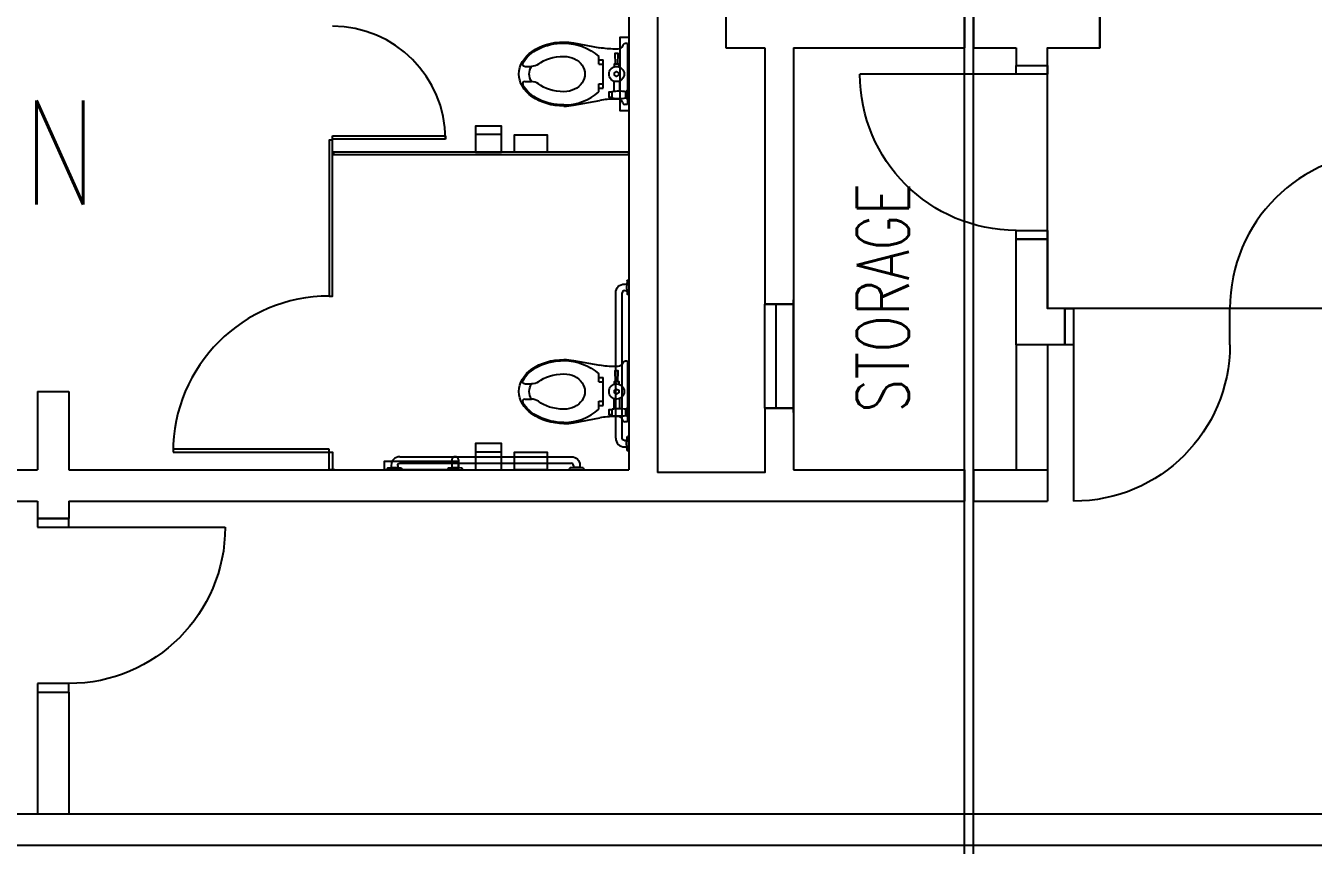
# Model space of a CAD drawing. Extents: x -13345 to 10098, y -1643 to 9113.
# Drawn here: x -9559.8 to -9263.1, y 3137.7 to 3326.4 of the extents above; entities that cross this region are included whole.
import ezdxf
from ezdxf.enums import TextEntityAlignment as Align

# ---------------------------------------------------------------- set-up
doc = ezdxf.new("R2010")
doc.units = 0
doc.header["$LTSCALE"] = 192
doc.header["$MEASUREMENT"] = 0
doc.layers.get('0').update_dxf_attribs({"linetype": 'CONTINUOUS'})
doc.layers.get('DEFPOINTS').update_dxf_attribs({"linetype": 'CONTINUOUS'})
for name, color, linetype in [('ARCH-DOORS-EXTERIOR', 7, 'CONTINUOUS'), ('ARCH-DOORS-INTERIOR', 7, 'CONTINUOUS'), ('ARCH-FEATURES', 2, 'CONTINUOUS'), ('ARCH-WALLS-EXTERIOR', 5, 'CONTINUOUS'), ('ARCH-WALLS-INTERIOR', 1, 'CONTINUOUS'), ('DIMENSIONS-TENANT', 7, 'CONTINUOUS'), ('EXPANSION-JOINT', 1, 'CONTINUOUS'), ('TEXT-GENERAL', 2, 'CONTINUOUS'), ('UTILITIES-PLUMB', 2, 'CONTINUOUS')]:
    doc.layers.add(name, color=color, linetype=linetype)
doc.layers.add('COMMON AREA FILL', color=7, linetype='CONTINUOUS', true_color=0xdedede)
doc.styles.add('SIMPLEX', font='SIMPLEX.shx', dxfattribs={"width": 0.75})
doc.styles.get("Standard").update_dxf_attribs({"font": 'txt.shx', "width": 0.75})
doc.dimstyles.new('LP-SP-MP (without ticks)', dxfattribs={"dimscale": 0, "dimtxt": 36, "dimasz": 12, "dimexe": 8, "dimexo": 8, "dimgap": 8, "dimtad": 1, "dimdec": 0, "dimrnd": 0.0625, "dimzin": 3, "dimdsep": 46, "dimlunit": 4, "dimtxsty": 'Standard', "dimblk1": 'OBLIQUE', "dimblk2": 'OBLIQUE', "dimsah": 1, "dimcen": 0.5, "dimse1": 1, "dimse2": 1, "dimsd1": 1, "dimsd2": 1, "dimclrt": 256, "dimadec": 0, "dimazin": 0, "dimtfac": 6, "dimtdec": 0, "dimtofl": 0, "dimtmove": 0, "dimatfit": 3, "dimldrblk": 'OBLIQUE', "dimfxl": 1, "dimfrac": 2, "dimtolj": 1, "dimtzin": 3, "dimarcsym": 0})

# ---------------------------------------------------------------- blocks, each defined once
blk = doc.blocks.new('*D460')
at = {"layer": 'DEFPOINTS', "color": 0, "transparency": 16777216}
for p in [(-9701.94, 3144.9), (-8981.94, 3144.9), (-8981.94, 3065.17)]:
    blk.add_point(p, dxfattribs=at)
at = {"layer": 'DIMENSIONS-TENANT', "transparency": 16777216, "insert": (-9225.89, 3079.35), "char_height": 36, "attachment_point": 5}
blk.add_mtext('\\A1;60\'-0"', dxfattribs=at)
blk = doc.blocks.new('_OBLIQUE')
at = {"color": 0, "linetype": 'ByBlock'}
blk.add_line((-0.5, -0.5), (0.5, 0.5), dxfattribs=at)
blk = doc.blocks.new('102813_42')
for p, q in [((2.74, 3), (42.24, 3)), ((-0.14, 0), (-0.14, 0.27)), ((-0.14, 0), (3.11, 0)), ((0.74, 1), (0.74, 0.47)), ((2.24, 1), (2.24, 0.47)), ((2.74, 1.5), (42.24, 1.5)), ((3.11, 0), (3.11, 0.27)), ((41.86, 0), (41.86, 0.27)), ((45.11, 0), (41.86, 0)), ((42.74, 1), (42.74, 0.47)), ((44.24, 1), (44.24, 0.47)), ((45.11, 0), (45.11, 0.27))]:
    blk.add_line(p, q)
for centre, radius, start, end in [((2.74, 1), 2, 90, 180), ((-0.01, 0.27), 0.125, 98.2132, 180), ((41.99, 0.27), 0.125, 98.2132, 180), ((43.49, -10.12), 10.63, 81.7868, 98.2132), ((42.24, 1), 0.5, 0, 90)]:
    blk.add_arc(centre, radius, start, end)
at = {"extrusion": (0, 0, -1)}
for centre, radius, start, end in [((-42.24, 1), 2, 90, 180), ((-1.49, -10.12), 10.63, 81.7868, 98.2132), ((-2.74, 1), 0.5, 0, 90), ((-2.99, 0.27), 0.125, 98.2132, 180), ((-44.99, 0.27), 0.125, 98.2132, 180)]:
    blk.add_arc(centre, radius, start, end, dxfattribs=at)
blk = doc.blocks.new('102813_40')
for p, q in [((2.74, 3), (36.24, 3)), ((-0.14, 0), (-0.14, 0.27)), ((-0.14, 0), (3.11, 0)), ((0.74, 1), (0.74, 0.47)), ((2.24, 1), (2.24, 0.47)), ((2.74, 1.5), (36.24, 1.5)), ((3.11, 0), (3.11, 0.27)), ((35.86, 0), (35.86, 0.27)), ((39.11, 0), (35.86, 0)), ((36.74, 1), (36.74, 0.47)), ((38.24, 1), (38.24, 0.47)), ((39.11, 0), (39.11, 0.27))]:
    blk.add_line(p, q)
for centre, radius, start, end in [((2.74, 1), 2, 90, 180), ((-0.01, 0.27), 0.125, 98.2132, 180), ((35.99, 0.27), 0.125, 98.2132, 180), ((37.49, -10.12), 10.63, 81.7868, 98.2132), ((36.24, 1), 0.5, 0, 90)]:
    blk.add_arc(centre, radius, start, end)
at = {"extrusion": (0, 0, -1)}
for centre, radius, start, end in [((-36.24, 1), 2, 90, 180), ((-1.49, -10.12), 10.63, 81.7868, 98.2132), ((-2.74, 1), 0.5, 0, 90), ((-2.99, 0.27), 0.125, 98.2132, 180), ((-38.99, 0.27), 0.125, 98.2132, 180)]:
    blk.add_arc(centre, radius, start, end, dxfattribs=at)
blk = doc.blocks.new('102813_29')
at = {"flags": 128}
blk.add_lwpolyline([(-1.625, 0), (15.375, 0), (15.375, -2), (-1.625, -2), (-1.625, 0)], dxfattribs=at)
blk = doc.blocks.new('224000_29')
for p, q in [((-10.56, 0.29), (3.69, 0.29)), ((-10.44, -0.03), (-10.44, -0.6)), ((-10.44, -0.03), (0.31, -0.03)), ((-9.19, -2.28), (-9.19, -2.98)), ((-1.8, -1.9), (0.44, -1.9)), ((2.06, -0.4), (0.56, -0.4)), ((2.31, -0.03), (3.56, -0.03)), ((2.31, -2.28), (2.31, -2.98)), ((3.56, -0.03), (3.56, -0.6)), ((-6.69, -6.65), (-6.69, -5.65)), ((-0.19, -5.65), (-6.69, -5.65)), ((-5.69, -6.65), (-5.69, -5.65)), ((-1.8, -3.15), (0.51, -3.15)), ((-1.19, -6.65), (-1.19, -5.65)), ((-0.19, -6.65), (-0.19, -5.65)), ((2.06, -3.53), (0.56, -3.53)), ((-10.61, -12.44), (-9.5, -6.42)), ((-5.69, -6.65), (-7.5, -6.65)), ((0.63, -6.65), (-1.19, -6.65)), ((3.74, -12.44), (2.63, -6.42)), ((-5.19, -23.7), (-5.19, -22.15)), ((-1.69, -23.7), (-1.69, -22.15))]:
    blk.add_line(p, q)
at = {"flags": 128}
for points in [[(2.31, 0.29), (2.31, -0.09), (0.31, -0.09), (0.31, 0.29)], [(-5.69, -2.21), (-8.19, -2.15), (-8.19, -2.9), (-5.69, -2.84)], [(-5.09, -1.96), (-5.69, -1.96), (-5.69, -3.09), (-5.09, -3.09)], [(-3.15, -2.03), (-2.86, -2.53), (-3.15, -3.03), (-3.73, -3.03), (-4.01, -2.53), (-3.73, -2.03), (-3.15, -2.03)], [(0.69, -0.4), (0.69, -0.09)], [(1.94, -0.09), (1.94, -0.4)], [(1.94, -3.53), (1.94, -4.28), (0.69, -4.28), (0.69, -3.53)]]:
    blk.add_lwpolyline(points, dxfattribs=at)
blk.add_circle((-3.44, -2.53), 1.75)
at = {"extrusion": (0, 0, -1)}
for centre, radius, start, end in [((9.94, -0.6), 0.5, 286.6015, 0), ((10.44, -2.28), 1.25, 106.6015, 180), ((-10.27, -1.96), 9.83, 350.8522, 9.1478), ((28.19, -2.98), 19, 180, 190.4397), ((-1.42, -14.65), 11.98, 0, 41.8949), ((-1.42, -14.65), 12.23, 0, 10.4367), ((8.24, -22.21), 3.06, 146.749, 178.8187), ((5.69, -23.7), 0.5, 180, 302.212)]:
    blk.add_arc(centre, radius, start, end, dxfattribs=at)
for centre, radius, start, end in [((-7.64, -1.96), 9.83, 350.8522, 9.1478), ((3.56, -2.28), 1.25, 106.6016, 180), ((3.06, -0.6), 0.5, 286.6015, 0), ((21.31, -2.98), 19, 180, 190.435), ((-8.29, -14.65), 11.98, 0, 41.8949), ((-8.29, -14.65), 12.23, 0, 10.4367), ((1.37, -22.21), 3.06, 146.749, 178.8187), ((-1.19, -23.7), 0.5, 180, 302.212)]:
    blk.add_arc(centre, radius, start, end)
for major_axis, ratio, start_param, end_param in [((0, -4.81), 0.844156, 1.570796, 4.712389), ((0, 10.38), 0.710843, 3.141593, 4.712389), ((0, 10.12), 0.703704, 3.492398, 4.712389), ((0, 7.06), 0.575221, 3.728571, 4.712389), ((0, 10.38), 0.710843, 1.570796, 3.141593), ((0, 7.06), 0.575221, 1.570796, 2.554616), ((0, 10.12), 0.703704, 1.570796, 2.780611), ((0, 8), 0.625, 2.784022, 3.499164)]:
    blk.add_ellipse((-3.44, -14.65), major_axis=major_axis, ratio=ratio, start_param=start_param, end_param=end_param, dxfattribs=at)
blk = doc.blocks.new('102813_25')
at = {"flags": 128}
blk.add_lwpolyline([(-0.3125, 0), (7.1875, 0), (7.1875, -4), (-0.3125, -4)], close=True, dxfattribs=at)
blk = doc.blocks.new('BOBRICK B-4288')
at = {"layer": 'ARCH-FEATURES'}
blk.add_line((-3, 4.125), (3, 4.125), dxfattribs=at)
blk.add_lwpolyline([(-3, 0), (3, 0), (3, 6), (-3, 6)], close=True, dxfattribs=at)
blk = doc.blocks.new('Access Panel')
at = {"layer": 'ARCH-WALLS-INTERIOR'}
for p, q in [((-0.56, -1), (-0.56, 25)), ((3.44, 24), (-0.56, 24)), ((3.44, 0), (3.44, 24)), ((-0.56, 0), (3.44, 0))]:
    blk.add_line(p, q, dxfattribs=at)

msp = doc.modelspace()

# ---------------------------------------------------------------- linework, layer by layer
at = {"layer": 'ARCH-DOORS-EXTERIOR'}
for p, q in [((-9320.33, 3261.28), (-9318.33, 3261.28)), ((-9320.33, 3252.9), (-9320.33, 3261.28)), ((-9318.33, 3261.28), (-9318.33, 3252.9)), ((-9282.33, 3252.9), (-9282.33, 3261.28)), ((-9318.33, 3255.4), (-9318.33, 3216.9)), ((-9318.33, 3252.9), (-9320.33, 3252.9))]:
    msp.add_line(p, q, dxfattribs=at)
msp.add_arc((-9246.33, 3261.28), 36, 90, 180, dxfattribs=at)
at = {"layer": 'ARCH-DOORS-EXTERIOR', "extrusion": (0, 0, -1)}
msp.add_arc((9318.33, 3252.9), 36, 180, 270, dxfattribs=at)
at = {"layer": 'ARCH-DOORS-INTERIOR'}
for p, q in [((-9331.58, 3315.28), (-9331.58, 3317.28)), ((-9331.58, 3317.28), (-9324.33, 3317.28)), ((-9324.33, 3317.28), (-9324.33, 3315.28)), ((-9331.58, 3315.28), (-9367.58, 3315.28)), ((-9324.33, 3315.28), (-9331.58, 3315.28)), ((-9489.07, 3301.03), (-9463.07, 3301.03)), ((-9489.07, 3300.28), (-9489.07, 3301.03)), ((-9463.07, 3300.28), (-9489.07, 3300.28)), ((-9463.07, 3301.03), (-9463.07, 3300.28)), ((-9331.58, 3277.28), (-9331.58, 3279.28)), ((-9331.58, 3279.28), (-9324.33, 3279.28)), ((-9324.33, 3279.28), (-9324.33, 3277.28)), ((-9324.33, 3277.28), (-9331.58, 3277.28)), ((-9489.82, 3228.9), (-9525.82, 3228.9)), ((-9525.82, 3228.9), (-9525.82, 3228.15)), ((-9525.82, 3228.15), (-9489.82, 3228.15)), ((-9489.82, 3228.15), (-9489.82, 3228.9)), ((-9557.07, 3212.9), (-9557.07, 3210.9)), ((-9549.82, 3212.9), (-9557.07, 3212.9)), ((-9549.82, 3210.9), (-9549.82, 3212.9)), ((-9557.07, 3210.9), (-9549.82, 3210.9)), ((-9549.82, 3210.9), (-9513.82, 3210.9)), ((-9557.07, 3174.9), (-9557.07, 3172.9)), ((-9549.82, 3174.9), (-9557.07, 3174.9)), ((-9549.82, 3172.9), (-9549.82, 3174.9)), ((-9557.07, 3172.9), (-9549.82, 3172.9))]:
    msp.add_line(p, q, dxfattribs=at)
for centre, radius, start, end in [((-9489.07, 3300.28), 26, 0, 90), ((-9489.82, 3228.15), 36, 90, 180)]:
    msp.add_arc(centre, radius, start, end, dxfattribs=at)
at = {"layer": 'ARCH-DOORS-INTERIOR', "extrusion": (0, 0, -1)}
for centre, start, end in [((9331.58, 3315.28), 270, 0), ((9549.82, 3210.9), 180, 270)]:
    msp.add_arc(centre, 36, start, end, dxfattribs=at)
at = {"layer": 'ARCH-FEATURES'}
for p, q in [((-9462.44, 3224.15), (-9462.44, 3224.42)), ((-9461.57, 3226.4), (-9461.57, 3224.62)), ((-9460.07, 3226.4), (-9460.07, 3224.62)), ((-9459.19, 3224.15), (-9459.19, 3224.42)), ((-9462.44, 3224.15), (-9459.19, 3224.15))]:
    msp.add_line(p, q, dxfattribs=at)
for centre, radius, start in [((-9462.32, 3224.42), 0.125, 98.2132), ((-9460.82, 3226.4), 0.75, 0)]:
    msp.add_arc(centre, radius, start, 180, dxfattribs=at)
at = {"layer": 'ARCH-FEATURES', "extrusion": (0, 0, -1)}
for centre, radius, start, end in [((9460.82, 3214.03), 10.63, 81.7868, 98.2132), ((9459.32, 3224.42), 0.125, 98.2132, 180)]:
    msp.add_arc(centre, radius, start, end, dxfattribs=at)
at = {"layer": 'ARCH-WALLS-EXTERIOR'}
for p, q in [((-9312.33, 3383.09), (-9312.33, 3321.28)), ((-9312.33, 3321.28), (-9312.33, 3328.53)), ((-9341.44, 3321.28), (-9331.58, 3321.28)), ((-9331.58, 3321.28), (-9331.58, 3317.28)), ((-9324.33, 3321.28), (-9312.33, 3321.28)), ((-9331.58, 3317.28), (-9324.33, 3317.28)), ((-9331.58, 3277.28), (-9324.33, 3277.28)), ((-9331.58, 3252.9), (-9331.58, 3277.28)), ((-9324.33, 3277.28), (-9324.33, 3261.28)), ((-9320.33, 3261.28), (-9320.33, 3252.9)), ((-9320.33, 3252.9), (-9331.58, 3252.9))]:
    msp.add_line(p, q, dxfattribs=at)
for points in [[(-9324.33, 3317.28), (-9324.33, 3321.28)], [(-9320.33, 3261.28), (-9324.33, 3261.28)]]:
    msp.add_lwpolyline(points, dxfattribs=at)
at = {"layer": 'ARCH-WALLS-INTERIOR'}
for p, q in [((-9414.19, 3479.9), (-9414.19, 3223.53)), ((-9420.82, 3479.28), (-9420.82, 3224.15)), ((-9398.48, 3321.28), (-9389.48, 3321.28)), ((-9382.85, 3321.28), (-9382.85, 3224.15)), ((-9382.85, 3321.28), (-9343.44, 3321.28)), ((-9382.85, 3262.29), (-9389.48, 3262.29)), ((-9331.58, 3252.9), (-9331.58, 3224.15)), ((-9324.33, 3252.9), (-9324.33, 3216.9)), ((-9605.07, 3224.15), (-9557.07, 3224.15)), ((-9549.82, 3224.15), (-9420.82, 3224.15)), ((-9698.32, 3216.9), (-9557.07, 3216.9)), ((-9557.07, 3216.9), (-9557.07, 3212.9)), ((-9549.82, 3216.9), (-9549.82, 3212.9)), ((-9549.82, 3216.9), (-9343.44, 3216.9)), ((-9341.44, 3216.9), (-9324.33, 3216.9)), ((-9557.07, 3212.9), (-9549.82, 3212.9)), ((-9557.07, 3172.9), (-9557.07, 3144.9)), ((-9557.07, 3172.9), (-9549.82, 3172.9)), ((-9549.82, 3172.9), (-9549.82, 3144.9)), ((-9705.57, 3137.65), (-8866.55, 3137.65))]:
    msp.add_line(p, q, dxfattribs=at)
for points in [[(-9398.48, 3383.15), (-9398.48, 3321.28)], [(-9343.44, 3328.53), (-9343.44, 3321.28)], [(-9341.44, 3328.53), (-9341.44, 3321.28)], [(-9389.48, 3321.28), (-9389.48, 3262.29)], [(-9557.07, 3242.15), (-9557.07, 3224.15)], [(-9557.07, 3242.15), (-9549.82, 3242.15)], [(-9549.82, 3242.15), (-9549.82, 3224.15)], [(-9389.48, 3238.29), (-9389.48, 3223.53), (-9414.19, 3223.53)], [(-9389.48, 3238.29), (-9382.85, 3238.29), (-9382.85, 3224.15)], [(-9489.82, 3224.15), (-9489.82, 3228.15), (-9489.07, 3228.15), (-9489.07, 3224.15)], [(-9382.85, 3224.15), (-9343.44, 3224.15)], [(-9343.44, 3224.15), (-9343.44, 3216.9)], [(-9341.44, 3224.15), (-9341.44, 3216.9)], [(-9341.44, 3224.15), (-9324.33, 3224.15)], [(-9698.31, 3144.9), (-8866.55, 3144.9)]]:
    msp.add_lwpolyline(points, dxfattribs=at)
for points in [[(-9489.82, 3264.15), (-9489.07, 3264.15), (-9489.07, 3300.03), (-9489.82, 3300.03)], [(-9488.82, 3296.78), (-9420.82, 3296.78), (-9420.82, 3297.28), (-9488.82, 3297.28)], [(-9389.48, 3262.29), (-9382.85, 3262.29), (-9382.85, 3238.29), (-9389.48, 3238.29)]]:
    msp.add_lwpolyline(points, close=True, dxfattribs=at)
at = {"layer": 'COMMON AREA FILL'}
msp.add_lwpolyline([(-9240.33, 3988.53), (-9240.33, 3261.28), (-9324.33, 3261.28), (-9324.33, 3321.28), (-9312.33, 3321.28), (-9312.33, 3486.53), (-9624.32, 3486.53), (-9624.32, 3479.28), (-9557.07, 3479.28), (-9557.07, 3407.28), (-9683.15, 3407.28), (-9683.15, 3450.99), (-9698.32, 3450.99), (-9698.32, 3649.78), (-9544.32, 3649.78), (-9544.32, 3577.78), (-9624.32, 3577.78), (-9624.32, 3570.53), (-9346.07, 3570.53), (-9346.07, 3835.78), (-9698.32, 3835.78), (-9698.32, 3837.03), (-10195.12, 3837.03)], dxfattribs=at)
at = {"layer": 'EXPANSION-JOINT'}
for points in [[(-9341.44, 92.27), (-9341.44, 4182.78)], [(-9343.44, 92.27), (-9343.44, 3988.28)]]:
    msp.add_lwpolyline(points, dxfattribs=at)
at = {"layer": 'UTILITIES-PLUMB'}
msp.add_line((-9488.57, 3224.15), (-9489.82, 3224.15), dxfattribs=at)

# ---------------------------------------------------------------- block references
at = {"layer": 'ARCH-FEATURES'}
for name, p, rotation in [('102813_29', (-9420.82, 3322.15), 270), ('102813_40', (-9420.82, 3228.66), 90), ('102813_29', (-9461.75, 3224.15), 180)]:
    msp.add_blockref(name, p, dxfattribs=dict(at, rotation=rotation))
for name, p in [('BOBRICK B-4288', (-9453.13, 3297.28)), ('BOBRICK B-4288', (-9453.13, 3224.15)), ('102813_42', (-9476.31, 3224.15))]:
    msp.add_blockref(name, p, dxfattribs=at)
at = {"layer": 'ARCH-FEATURES', "extrusion": (0, 0, -1), "xscale": -1, "zscale": -1, "rotation": 180}
for p in [(9439.94, 3297.28), (9439.94, 3224.15)]:
    msp.add_blockref('102813_25', p, dxfattribs=at)
at = {"layer": 'ARCH-WALLS-INTERIOR', "xscale": -1}
msp.add_blockref('Access Panel', (-9383.42, 3238.29), dxfattribs=at)
at = {"layer": 'UTILITIES-PLUMB', "rotation": 270}
for p in [(-9421.1, 3311.84), (-9421.1, 3238.71)]:
    msp.add_blockref('224000_29', p, dxfattribs=at)

# ---------------------------------------------------------------- texts
at = {"layer": 'TEXT-GENERAL', "style": 'SIMPLEX', "width": 0.75}
msp.add_text('WOMEN', height=24, dxfattribs=at).set_placement((-9586.24, 3297.22), align=Align.MIDDLE_CENTER)
msp.add_text('STORAGE', height=12, rotation=90, dxfattribs=at).set_placement((-9356.31, 3237.3))

# ---------------------------------------------------------------- dimensions: what is measured, and where the dimension line sits
at = {"layer": 'DIMENSIONS-TENANT'}
dim = msp.add_linear_dim(base=(-8981.94, 3065.17), p1=(-9701.94, 3144.9), p2=(-8981.94, 3144.9), dimstyle='LP-SP-MP (without ticks)', override={"dimscale": 1, "dimtmove": 1}, dxfattribs=at)
dim.commit()
dim.dimension.update_dxf_attribs({"geometry": '*D460', "text_midpoint": (-9225.89, 3053.35), "dimtype": 160})

doc.saveas('drawing.dxf')
